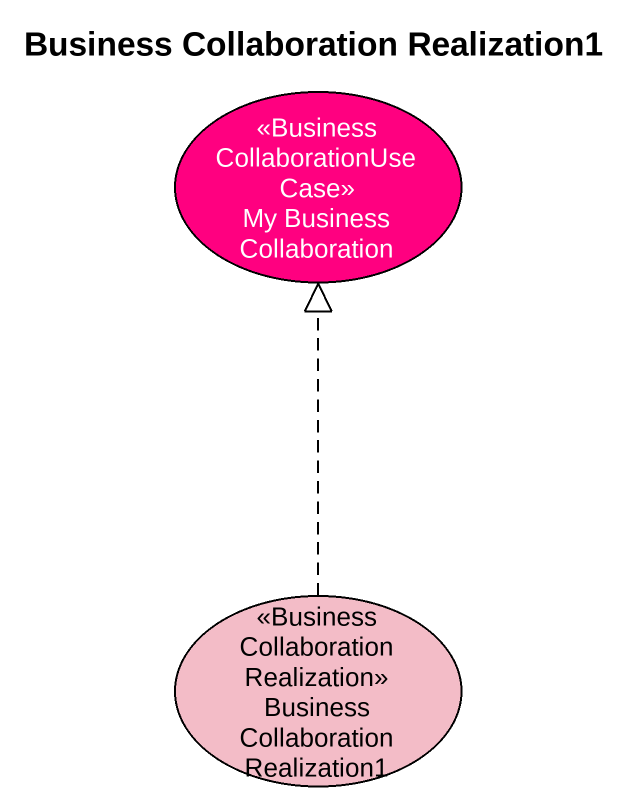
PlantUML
@startuml
title Business Collaboration Realization1
usecase "My Business Collaboration" as My_Business_Collaboration <<BusinessCollaborationUseCase>> #FF0080
usecase "Business Collaboration Realization1" as Business_Collaboration <<BusinessCollaborationRealization>> #F3BCC7
Business_Collaboration .up.|> My_Business_Collaboration
@enduml
